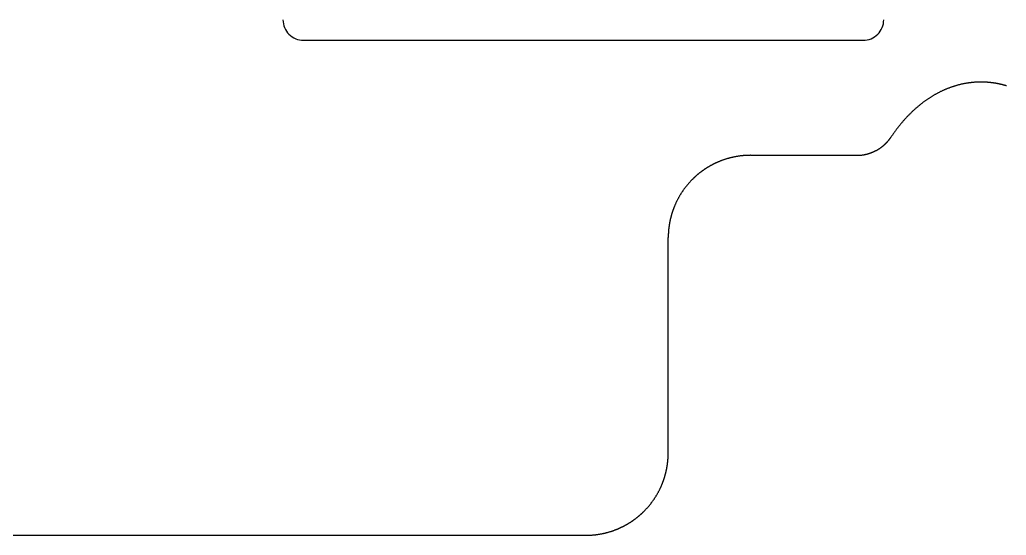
# Model space of a CAD drawing. Header units: millimetres. Extents: x -10 to 277, y -95 to 18.
# Drawn here: x 200.62 to 224.59, y -95.23 to -82.7 of the extents above; entities that cross this region are included whole.
import ezdxf

# ---------------------------------------------------------------- set-up
doc = ezdxf.new("R2010")
doc.units = ezdxf.units.MM
doc.header["$MEASUREMENT"] = 0
doc.layers.add('Edge.Cuts', color=53, linetype='CONTINUOUS')

msp = doc.modelspace()

# ---------------------------------------------------------------- linework, layer by layer
at = {"layer": 'Edge.Cuts', "linetype": 'Continuous'}
for p, q in [((207.5125, -83.2), (221.1125, -83.2)), ((223.121733, -84.389917), (223.109008, -84.3953)), ((223.134468, -84.384617), (223.121733, -84.389917)), ((223.147212, -84.379399), (223.134468, -84.384617)), ((223.159965, -84.374264), (223.147212, -84.379399)), ((223.172726, -84.369211), (223.159965, -84.374264)), ((223.185497, -84.364241), (223.172726, -84.369211)), ((223.198276, -84.359353), (223.185497, -84.364241)), ((223.211064, -84.354548), (223.198276, -84.359353)), ((223.223859, -84.349825), (223.211064, -84.354548)), ((223.236663, -84.345184), (223.223859, -84.349825)), ((223.249474, -84.340625), (223.236663, -84.345184)), ((223.262293, -84.336148), (223.249474, -84.340625)), ((223.27512, -84.331753), (223.262293, -84.336148)), ((223.287954, -84.327441), (223.27512, -84.331753)), ((223.300795, -84.32321), (223.287954, -84.327441)), ((223.313643, -84.319061), (223.300795, -84.32321)), ((223.326498, -84.314993), (223.313643, -84.319061)), ((223.33936, -84.311007), (223.326498, -84.314993)), ((223.352228, -84.307103), (223.33936, -84.311007)), ((223.365102, -84.303281), (223.352228, -84.307103)), ((223.377983, -84.29954), (223.365102, -84.303281)), ((223.39087, -84.29588), (223.377983, -84.29954)), ((223.403763, -84.292302), (223.39087, -84.29588)), ((223.416661, -84.288805), (223.403763, -84.292302)), ((223.429565, -84.285389), (223.416661, -84.288805)), ((223.442475, -84.282055), (223.429565, -84.285389)), ((223.45539, -84.278802), (223.442475, -84.282055)), ((223.46831, -84.275629), (223.45539, -84.278802)), ((223.481236, -84.272538), (223.46831, -84.275629)), ((223.494166, -84.269528), (223.481236, -84.272538)), ((223.507101, -84.266599), (223.494166, -84.269528)), ((223.520041, -84.26375), (223.507101, -84.266599)), ((223.532985, -84.260983), (223.520041, -84.26375)), ((223.545934, -84.258296), (223.532985, -84.260983)), ((223.558887, -84.25569), (223.545934, -84.258296)), ((223.571844, -84.253165), (223.558887, -84.25569)), ((223.584805, -84.25072), (223.571844, -84.253165)), ((223.597771, -84.248356), (223.584805, -84.25072)), ((223.61074, -84.246072), (223.597771, -84.248356)), ((223.623713, -84.243869), (223.61074, -84.246072)), ((223.636689, -84.241746), (223.623713, -84.243869)), ((223.649669, -84.239704), (223.636689, -84.241746)), ((223.662652, -84.237742), (223.649669, -84.239704)), ((223.675639, -84.23586), (223.662652, -84.237742)), ((223.688628, -84.234059), (223.675639, -84.23586)), ((223.701621, -84.232338), (223.688628, -84.234059)), ((223.714617, -84.230698), (223.701621, -84.232338)), ((223.727615, -84.229137), (223.714617, -84.230698)), ((223.740616, -84.227657), (223.727615, -84.229137)), ((223.75362, -84.226257), (223.740616, -84.227657)), ((223.766627, -84.224937), (223.75362, -84.226257)), ((223.779636, -84.223697), (223.766627, -84.224937)), ((223.792647, -84.222537), (223.779636, -84.223697)), ((223.80566, -84.221457), (223.792647, -84.222537)), ((223.818676, -84.220457), (223.80566, -84.221457)), ((223.831694, -84.219538), (223.818676, -84.220457)), ((223.844713, -84.218698), (223.831694, -84.219538)), ((223.857735, -84.217938), (223.844713, -84.218698)), ((223.870758, -84.217259), (223.857735, -84.217938)), ((223.883783, -84.216659), (223.870758, -84.217259)), ((223.89681, -84.216139), (223.883783, -84.216659)), ((223.909838, -84.2157), (223.89681, -84.216139)), ((223.922868, -84.21534), (223.909838, -84.2157)), ((223.935899, -84.21506), (223.922868, -84.21534)), ((223.948932, -84.21486), (223.935899, -84.21506)), ((223.961965, -84.21474), (223.948932, -84.21486)), ((223.975, -84.2147), (223.961965, -84.21474)), ((223.976457, -84.2147), (223.975, -84.2147)), ((223.982977, -84.214715), (223.976457, -84.2147)), ((223.989497, -84.214749), (223.982977, -84.214715)), ((223.996017, -84.214804), (223.989497, -84.214749)), ((224.002535, -84.214878), (223.996017, -84.214804)), ((224.009055, -84.214973), (224.002535, -84.214878)), ((224.015573, -84.215087), (224.009055, -84.214973)), ((224.022092, -84.215222), (224.015573, -84.215087)), ((224.028609, -84.215376), (224.022092, -84.215222)), ((224.035127, -84.215551), (224.028609, -84.215376)), ((224.041644, -84.215746), (224.035127, -84.215551)), ((224.048162, -84.21596), (224.041644, -84.215746)), ((224.054678, -84.216195), (224.048162, -84.21596)), ((224.061195, -84.216449), (224.054678, -84.216195)), ((224.06771, -84.216724), (224.061195, -84.216449)), ((224.074226, -84.217018), (224.06771, -84.216724)), ((224.080741, -84.217333), (224.074226, -84.217018)), ((224.087256, -84.217668), (224.080741, -84.217333)), ((224.09377, -84.218022), (224.087256, -84.217668)), ((224.100284, -84.218397), (224.09377, -84.218022)), ((224.106797, -84.218791), (224.100284, -84.218397)), ((224.11331, -84.219206), (224.106797, -84.218791)), ((224.119822, -84.219641), (224.11331, -84.219206)), ((224.126335, -84.220096), (224.119822, -84.219641)), ((224.132846, -84.22057), (224.126335, -84.220096)), ((224.139358, -84.221065), (224.132846, -84.22057)), ((224.145867, -84.22158), (224.139358, -84.221065)), ((224.152378, -84.222115), (224.145867, -84.22158)), ((224.158887, -84.222669), (224.152378, -84.222115)), ((224.165396, -84.223244), (224.158887, -84.222669)), ((224.171904, -84.223839), (224.165396, -84.223244)), ((224.178412, -84.224454), (224.171904, -84.223839)), ((224.184919, -84.225089), (224.178412, -84.224454)), ((224.191426, -84.225745), (224.184919, -84.225089)), ((224.197931, -84.22642), (224.191426, -84.225745)), ((224.204438, -84.227115), (224.197931, -84.22642)), ((224.210942, -84.22783), (224.204438, -84.227115)), ((224.217446, -84.228565), (224.210942, -84.22783)), ((224.223949, -84.229321), (224.217446, -84.228565)), ((224.230453, -84.230096), (224.223949, -84.229321)), ((224.236954, -84.230892), (224.230453, -84.230096)), ((224.243456, -84.231707), (224.236954, -84.230892)), ((224.249956, -84.232543), (224.243456, -84.231707)), ((224.256457, -84.233399), (224.249956, -84.232543)), ((224.262955, -84.234275), (224.256457, -84.233399)), ((224.269454, -84.235171), (224.262955, -84.234275)), ((224.275951, -84.236086), (224.269454, -84.235171)), ((224.282449, -84.237023), (224.275951, -84.236086)), ((224.288944, -84.237979), (224.282449, -84.237023)), ((224.295441, -84.238955), (224.288944, -84.237979)), ((224.301934, -84.239952), (224.295441, -84.238955)), ((224.308429, -84.240968), (224.301934, -84.239952)), ((224.314921, -84.242005), (224.308429, -84.240968)), ((224.321414, -84.243062), (224.314921, -84.242005)), ((224.327904, -84.244139), (224.321414, -84.243062)), ((224.334395, -84.245236), (224.327904, -84.244139)), ((224.340883, -84.246353), (224.334395, -84.245236)), ((224.347373, -84.247491), (224.340883, -84.246353)), ((224.353859, -84.248648), (224.347373, -84.247491)), ((224.360347, -84.249826), (224.353859, -84.248648)), ((224.366831, -84.251024), (224.360347, -84.249826)), ((224.373317, -84.252242), (224.366831, -84.251024)), ((224.3798, -84.25348), (224.373317, -84.252242)), ((224.386283, -84.254739), (224.3798, -84.25348)), ((224.392764, -84.256018), (224.386283, -84.254739)), ((224.399245, -84.257317), (224.392764, -84.256018)), ((224.405724, -84.258635), (224.399245, -84.257317)), ((224.412203, -84.259975), (224.405724, -84.258635)), ((224.41868, -84.261334), (224.412203, -84.259975)), ((224.425157, -84.262714), (224.41868, -84.261334)), ((224.431631, -84.264114), (224.425157, -84.262714)), ((224.438106, -84.265534), (224.431631, -84.264114)), ((224.444578, -84.266974), (224.438106, -84.265534)), ((224.451051, -84.268435), (224.444578, -84.266974)), ((224.45752, -84.269916), (224.451051, -84.268435)), ((224.463991, -84.271417), (224.45752, -84.269916)), ((224.470458, -84.272939), (224.463991, -84.271417)), ((224.476926, -84.274481), (224.470458, -84.272939)), ((224.48339, -84.276042), (224.476926, -84.274481)), ((224.489856, -84.277625), (224.48339, -84.276042)), ((224.496318, -84.279227), (224.489856, -84.277625)), ((224.502781, -84.28085), (224.496318, -84.279227)), ((224.50924, -84.282493), (224.502781, -84.28085)), ((224.5157, -84.284157), (224.50924, -84.282493)), ((224.522157, -84.285841), (224.5157, -84.284157)), ((224.528615, -84.287545), (224.522157, -84.285841)), ((224.535069, -84.289269), (224.528615, -84.287545)), ((224.541523, -84.291014), (224.535069, -84.289269)), ((224.547975, -84.292779), (224.541523, -84.291014)), ((224.554426, -84.294565), (224.547975, -84.292779)), ((224.560875, -84.296371), (224.554426, -84.294565)), ((224.567324, -84.298197), (224.560875, -84.296371)), ((224.573769, -84.300044), (224.567324, -84.298197)), ((224.580215, -84.301911), (224.573769, -84.300044)), ((224.586657, -84.303798), (224.580215, -84.301911)), ((224.5931, -84.305707), (224.586657, -84.303798)), ((222.683478, -84.627996), (222.671221, -84.636312)), ((222.695754, -84.619764), (222.683478, -84.627996)), ((222.708046, -84.611617), (222.695754, -84.619764)), ((222.720355, -84.603554), (222.708046, -84.611617)), ((222.732681, -84.595576), (222.720355, -84.603554)), ((222.745024, -84.587683), (222.732681, -84.595576)), ((222.757382, -84.579873), (222.745024, -84.587683)), ((222.769757, -84.572149), (222.757382, -84.579873)), ((222.782147, -84.564508), (222.769757, -84.572149)), ((222.794553, -84.556952), (222.782147, -84.564508)), ((222.806973, -84.549481), (222.794553, -84.556952)), ((222.819409, -84.542093), (222.806973, -84.549481)), ((222.831859, -84.53479), (222.819409, -84.542093)), ((222.844324, -84.527571), (222.831859, -84.53479)), ((222.856803, -84.520436), (222.844324, -84.527571)), ((222.869295, -84.513385), (222.856803, -84.520436)), ((222.881802, -84.506417), (222.869295, -84.513385)), ((222.894322, -84.499534), (222.881802, -84.506417)), ((222.906855, -84.492735), (222.894322, -84.499534)), ((222.919401, -84.486019), (222.906855, -84.492735)), ((222.93196, -84.479388), (222.919401, -84.486019)), ((222.944532, -84.472839), (222.93196, -84.479388)), ((222.957116, -84.466375), (222.944532, -84.472839)), ((222.969712, -84.459994), (222.957116, -84.466375)), ((222.98232, -84.453696), (222.969712, -84.459994)), ((222.99494, -84.447482), (222.98232, -84.453696)), ((223.007571, -84.441352), (222.99494, -84.447482)), ((223.020213, -84.435304), (223.007571, -84.441352)), ((223.032867, -84.42934), (223.020213, -84.435304)), ((223.045531, -84.423459), (223.032867, -84.42934)), ((223.058206, -84.417662), (223.045531, -84.423459)), ((223.070891, -84.411947), (223.058206, -84.417662)), ((223.083587, -84.406315), (223.070891, -84.411947)), ((223.096292, -84.400766), (223.083587, -84.406315)), ((223.109008, -84.3953), (223.096292, -84.400766)), ((222.382986, -84.861372), (222.371255, -84.871812)), ((222.394741, -84.851017), (222.382986, -84.861372)), ((222.406521, -84.840747), (222.394741, -84.851017)), ((222.418325, -84.830562), (222.406521, -84.840747)), ((222.430152, -84.820462), (222.418325, -84.830562)), ((222.442003, -84.810448), (222.430152, -84.820462)), ((222.453876, -84.800518), (222.442003, -84.810448)), ((222.465773, -84.790673), (222.453876, -84.800518)), ((222.477692, -84.780913), (222.465773, -84.790673)), ((222.489633, -84.771239), (222.477692, -84.780913)), ((222.501596, -84.761649), (222.489633, -84.771239)), ((222.513581, -84.752144), (222.501596, -84.761649)), ((222.525587, -84.742725), (222.513581, -84.752144)), ((222.537614, -84.73339), (222.525587, -84.742725)), ((222.549662, -84.72414), (222.537614, -84.73339)), ((222.561731, -84.714975), (222.549662, -84.72414)), ((222.573819, -84.705896), (222.561731, -84.714975)), ((222.585928, -84.696901), (222.573819, -84.705896)), ((222.598056, -84.687991), (222.585928, -84.696901)), ((222.610203, -84.679166), (222.598056, -84.687991)), ((222.622369, -84.670425), (222.610203, -84.679166)), ((222.634555, -84.66177), (222.622369, -84.670425)), ((222.646759, -84.653199), (222.634555, -84.66177)), ((222.658981, -84.644713), (222.646759, -84.653199)), ((222.671221, -84.636312), (222.658981, -84.644713)), ((222.142286, -85.098426), (222.131144, -85.110645)), ((222.153459, -85.086292), (222.142286, -85.098426)), ((222.164663, -85.074242), (222.153459, -85.086292)), ((222.175897, -85.062276), (222.164663, -85.074242)), ((222.187162, -85.050395), (222.175897, -85.062276)), ((222.198457, -85.038598), (222.187162, -85.050395)), ((222.209782, -85.026886), (222.198457, -85.038598)), ((222.221135, -85.015258), (222.209782, -85.026886)), ((222.232518, -85.003715), (222.221135, -85.015258)), ((222.243929, -84.992256), (222.232518, -85.003715)), ((222.255369, -84.980883), (222.243929, -84.992256)), ((222.266837, -84.969594), (222.255369, -84.980883)), ((222.278332, -84.95839), (222.266837, -84.969594)), ((222.289855, -84.94727), (222.278332, -84.95839)), ((222.301405, -84.936236), (222.289855, -84.94727)), ((222.312982, -84.925286), (222.301405, -84.936236)), ((222.324585, -84.914421), (222.312982, -84.925286)), ((222.336214, -84.903642), (222.324585, -84.914421)), ((222.347869, -84.892947), (222.336214, -84.903642)), ((222.35955, -84.882337), (222.347869, -84.892947)), ((222.371255, -84.871812), (222.35955, -84.882337)), ((221.936306, -85.344908), (221.92582, -85.358713)), ((221.946829, -85.331185), (221.936306, -85.344908)), ((221.95739, -85.317546), (221.946829, -85.331185)), ((221.967987, -85.303989), (221.95739, -85.317546)), ((221.978621, -85.290515), (221.967987, -85.303989)), ((221.989291, -85.277124), (221.978621, -85.290515)), ((221.999997, -85.263817), (221.989291, -85.277124)), ((222.010738, -85.250592), (221.999997, -85.263817)), ((222.021515, -85.237451), (222.010738, -85.250592)), ((222.032327, -85.224394), (222.021515, -85.237451)), ((222.043173, -85.21142), (222.032327, -85.224394)), ((222.054053, -85.19853), (222.043173, -85.21142)), ((222.064967, -85.185723), (222.054053, -85.19853)), ((222.075914, -85.173), (222.064967, -85.185723)), ((222.086895, -85.160361), (222.075914, -85.173)), ((222.097909, -85.147806), (222.086895, -85.160361)), ((222.108955, -85.135335), (222.097909, -85.147806)), ((222.120034, -85.122948), (222.108955, -85.135335)), ((222.131144, -85.110645), (222.120034, -85.122948)), ((221.760255, -85.592371), (221.762921, -85.588778)), ((221.762921, -85.588778), (221.765573, -85.58517)), ((221.765573, -85.58517), (221.768208, -85.581553)), ((221.768208, -85.581553), (221.770827, -85.577921)), ((221.770827, -85.577921), (221.77343, -85.574279)), ((221.77343, -85.574279), (221.776018, -85.570624)), ((221.776018, -85.570624), (221.778588, -85.566958)), ((221.778588, -85.566958), (221.781144, -85.563278)), ((221.781144, -85.563278), (221.783682, -85.559589)), ((221.783682, -85.559589), (221.786205, -85.555886)), ((221.786205, -85.555886), (221.7909, -85.5489)), ((221.793067, -85.545649), (221.7909, -85.5489)), ((221.803035, -85.53078), (221.793067, -85.545649)), ((221.813045, -85.515992), (221.803035, -85.53078)), ((221.823096, -85.501285), (221.813045, -85.515992)), ((221.833189, -85.48666), (221.823096, -85.501285)), ((221.843322, -85.472116), (221.833189, -85.48666)), ((221.853496, -85.457654), (221.843322, -85.472116)), ((221.86371, -85.443273), (221.853496, -85.457654)), ((221.873964, -85.428974), (221.86371, -85.443273)), ((221.884258, -85.414758), (221.873964, -85.428974)), ((221.89459, -85.400623), (221.884258, -85.414758)), ((221.904962, -85.386571), (221.89459, -85.400623)), ((221.915372, -85.3726), (221.904962, -85.386571)), ((221.92582, -85.358713), (221.915372, -85.3726)), ((221.507662, -85.830365), (221.511395, -85.8279)), ((221.511395, -85.8279), (221.515118, -85.825419)), ((221.515118, -85.825419), (221.51883, -85.822921)), ((221.51883, -85.822921), (221.522531, -85.820407)), ((221.522531, -85.820407), (221.526219, -85.817876)), ((221.526219, -85.817876), (221.529897, -85.815329)), ((221.529897, -85.815329), (221.533563, -85.812766)), ((221.533563, -85.812766), (221.537218, -85.810185)), ((221.537218, -85.810185), (221.540861, -85.807589)), ((221.540861, -85.807589), (221.544492, -85.804977)), ((221.544492, -85.804977), (221.548111, -85.802349)), ((221.548111, -85.802349), (221.551719, -85.799704)), ((221.551719, -85.799704), (221.555315, -85.797043)), ((221.555315, -85.797043), (221.558898, -85.794366)), ((221.558898, -85.794366), (221.56247, -85.791674)), ((221.56247, -85.791674), (221.566029, -85.788965)), ((221.566029, -85.788965), (221.569576, -85.786241)), ((221.569576, -85.786241), (221.573111, -85.7835)), ((221.573111, -85.7835), (221.576634, -85.780745)), ((221.576634, -85.780745), (221.580144, -85.777973)), ((221.580144, -85.777973), (221.583641, -85.775186)), ((221.583641, -85.775186), (221.587127, -85.772383)), ((221.587127, -85.772383), (221.590599, -85.769565)), ((221.590599, -85.769565), (221.594058, -85.766731)), ((221.594058, -85.766731), (221.597505, -85.763882)), ((221.597505, -85.763882), (221.600939, -85.761018)), ((221.600939, -85.761018), (221.60436, -85.758138)), ((221.60436, -85.758138), (221.607768, -85.755243)), ((221.607768, -85.755243), (221.611163, -85.752333)), ((221.611163, -85.752333), (221.614545, -85.749408)), ((221.614545, -85.749408), (221.617914, -85.746468)), ((221.617914, -85.746468), (221.621269, -85.743512)), ((221.621269, -85.743512), (221.624611, -85.740542)), ((221.624611, -85.740542), (221.62794, -85.737557)), ((221.62794, -85.737557), (221.631255, -85.734558)), ((221.631255, -85.734558), (221.634557, -85.731542)), ((221.634557, -85.731542), (221.637845, -85.728514)), ((221.637845, -85.728514), (221.64112, -85.725469)), ((221.64112, -85.725469), (221.64438, -85.722411)), ((221.64438, -85.722411), (221.647628, -85.719338)), ((221.647628, -85.719338), (221.650861, -85.71625)), ((221.650861, -85.71625), (221.654081, -85.713148)), ((221.654081, -85.713148), (221.657286, -85.710032)), ((221.657286, -85.710032), (221.660478, -85.706901)), ((221.660478, -85.706901), (221.663654, -85.703757)), ((221.663654, -85.703757), (221.666818, -85.700597)), ((221.666818, -85.700597), (221.669967, -85.697424)), ((221.669967, -85.697424), (221.673102, -85.694237)), ((221.673102, -85.694237), (221.676222, -85.691036)), ((221.676222, -85.691036), (221.679329, -85.68782)), ((221.679329, -85.68782), (221.68242, -85.684592)), ((221.68242, -85.684592), (221.685498, -85.681348)), ((221.685498, -85.681348), (221.68856, -85.678092)), ((221.68856, -85.678092), (221.691609, -85.674821)), ((221.691609, -85.674821), (221.694642, -85.671538)), ((221.694642, -85.671538), (221.697661, -85.66824)), ((221.697661, -85.66824), (221.700665, -85.664929)), ((221.700665, -85.664929), (221.703655, -85.661604)), ((221.703655, -85.661604), (221.706629, -85.658267)), ((221.706629, -85.658267), (221.709589, -85.654915)), ((221.709589, -85.654915), (221.712533, -85.65155)), ((221.712533, -85.65155), (221.715463, -85.648172)), ((221.715463, -85.648172), (221.718377, -85.644781)), ((221.718377, -85.644781), (221.721277, -85.641377)), ((221.721277, -85.641377), (221.724161, -85.63796)), ((221.724161, -85.63796), (221.72703, -85.634529)), ((221.72703, -85.634529), (221.729884, -85.631086)), ((221.729884, -85.631086), (221.732723, -85.627629)), ((221.732723, -85.627629), (221.735545, -85.624161)), ((221.735545, -85.624161), (221.738353, -85.620679)), ((221.738353, -85.620679), (221.741145, -85.617185)), ((221.741145, -85.617185), (221.743922, -85.613677)), ((221.743922, -85.613677), (221.746683, -85.610158)), ((221.746683, -85.610158), (221.749429, -85.606625)), ((221.749429, -85.606625), (221.752159, -85.603081)), ((221.752159, -85.603081), (221.754874, -85.599523)), ((221.754874, -85.599523), (221.757572, -85.595954)), ((221.757572, -85.595954), (221.760255, -85.592371)), ((217.837913, -86.068065), (217.825741, -86.0715)), ((217.850106, -86.064706), (217.837913, -86.068065)), ((217.86232, -86.061425), (217.850106, -86.064706)), ((217.874554, -86.058221), (217.86232, -86.061425)), ((217.886809, -86.055095), (217.874554, -86.058221)), ((217.899082, -86.052047), (217.886809, -86.055095)), ((217.911374, -86.049076), (217.899082, -86.052047)), ((217.923684, -86.046183), (217.911374, -86.049076)), ((217.936012, -86.043368), (217.923684, -86.046183)), ((217.948358, -86.040631), (217.936012, -86.043368)), ((217.96072, -86.037972), (217.948358, -86.040631)), ((217.973098, -86.035392), (217.96072, -86.037972)), ((217.985493, -86.03289), (217.973098, -86.035392)), ((217.997902, -86.030466), (217.985493, -86.03289)), ((218.010327, -86.028121), (217.997902, -86.030466)), ((218.022766, -86.025855), (218.010327, -86.028121)), ((218.035219, -86.023667), (218.022766, -86.025855)), ((218.047685, -86.021559), (218.035219, -86.023667)), ((218.060164, -86.019529), (218.047685, -86.021559)), ((218.072656, -86.017578), (218.060164, -86.019529)), ((218.08516, -86.015706), (218.072656, -86.017578)), ((218.097675, -86.013914), (218.08516, -86.015706)), ((218.110202, -86.0122), (218.097675, -86.013914)), ((218.122739, -86.010566), (218.110202, -86.0122)), ((218.135286, -86.009011), (218.122739, -86.010566)), ((218.147843, -86.007536), (218.135286, -86.009011)), ((218.160408, -86.00614), (218.147843, -86.007536)), ((218.172983, -86.004823), (218.160408, -86.00614)), ((218.185566, -86.003586), (218.172983, -86.004823)), ((218.198157, -86.002429), (218.185566, -86.003586)), ((218.210755, -86.001351), (218.198157, -86.002429)), ((218.22336, -86.000353), (218.210755, -86.001351)), ((218.235972, -85.999434), (218.22336, -86.000353)), ((218.24859, -85.998596), (218.235972, -85.999434)), ((218.261213, -85.997837), (218.24859, -85.998596)), ((218.273841, -85.997158), (218.261213, -85.997837)), ((218.286474, -85.996558), (218.273841, -85.997158)), ((218.299111, -85.996039), (218.286474, -85.996558)), ((218.311752, -85.995599), (218.299111, -85.996039)), ((218.324397, -85.99524), (218.311752, -85.995599)), ((218.337044, -85.99496), (218.324397, -85.99524)), ((218.349694, -85.99476), (218.337044, -85.99496)), ((218.362346, -85.99464), (218.349694, -85.99476)), ((218.375, -85.9946), (218.362346, -85.99464)), ((218.375, -85.9946), (220.9585, -85.9946)), ((220.9585, -85.9946), (220.967456, -85.99456)), ((220.967456, -85.99456), (220.976409, -85.99444)), ((220.976409, -85.99444), (220.985358, -85.99424)), ((220.985358, -85.99424), (220.994303, -85.993961)), ((220.994303, -85.993961), (221.003244, -85.993601)), ((221.003244, -85.993601), (221.01218, -85.993162)), ((221.01218, -85.993162), (221.021109, -85.992643)), ((221.021109, -85.992643), (221.030033, -85.992045)), ((221.030033, -85.992045), (221.038949, -85.991366)), ((221.038949, -85.991366), (221.047858, -85.990609)), ((221.047858, -85.990609), (221.056759, -85.989771)), ((221.056759, -85.989771), (221.065652, -85.988854)), ((221.065652, -85.988854), (221.074535, -85.987858)), ((221.074535, -85.987858), (221.083408, -85.986783)), ((221.083408, -85.986783), (221.092271, -85.985628)), ((221.092271, -85.985628), (221.101122, -85.984394)), ((221.101122, -85.984394), (221.109962, -85.983081)), ((221.109962, -85.983081), (221.11879, -85.981689)), ((221.11879, -85.981689), (221.127605, -85.980218)), ((221.127605, -85.980218), (221.136406, -85.978668)), ((221.136406, -85.978668), (221.145193, -85.977039)), ((221.145193, -85.977039), (221.153965, -85.975332)), ((221.153965, -85.975332), (221.162722, -85.973547)), ((221.162722, -85.973547), (221.171463, -85.971683)), ((221.171463, -85.971683), (221.180187, -85.969741)), ((221.180187, -85.969741), (221.188893, -85.967721)), ((221.188893, -85.967721), (221.197581, -85.965624)), ((221.197581, -85.965624), (221.206251, -85.963448)), ((221.206251, -85.963448), (221.214901, -85.961195)), ((221.214901, -85.961195), (221.223531, -85.958865)), ((221.223531, -85.958865), (221.23214, -85.956457)), ((221.23214, -85.956457), (221.240728, -85.953972)), ((221.240728, -85.953972), (221.249294, -85.95141)), ((221.249294, -85.95141), (221.257837, -85.948772)), ((221.257837, -85.948772), (221.266356, -85.946058)), ((221.266356, -85.946058), (221.274852, -85.943267)), ((221.274852, -85.943267), (221.283322, -85.9404)), ((221.283322, -85.9404), (221.291767, -85.937457)), ((221.291767, -85.937457), (221.300186, -85.934439)), ((221.300186, -85.934439), (221.308578, -85.931345)), ((221.308578, -85.931345), (221.316943, -85.928176)), ((221.316943, -85.928176), (221.325279, -85.924933)), ((221.325279, -85.924933), (221.333586, -85.921615)), ((221.333586, -85.921615), (221.341864, -85.918222)), ((221.341864, -85.918222), (221.350111, -85.914756)), ((221.350111, -85.914756), (221.358328, -85.911216)), ((221.358328, -85.911216), (221.366513, -85.907602)), ((221.366513, -85.907602), (221.374665, -85.903915)), ((221.374665, -85.903915), (221.382785, -85.900156)), ((221.382785, -85.900156), (221.390871, -85.896323)), ((221.390871, -85.896323), (221.398922, -85.892419)), ((221.398922, -85.892419), (221.406938, -85.888443)), ((221.406938, -85.888443), (221.414919, -85.884395)), ((221.414919, -85.884395), (221.422863, -85.880275)), ((221.422863, -85.880275), (221.430771, -85.876085)), ((221.430771, -85.876085), (221.43471, -85.873964)), ((221.43471, -85.873964), (221.43864, -85.871825)), ((221.43864, -85.871825), (221.442561, -85.869668)), ((221.442561, -85.869668), (221.446471, -85.867494)), ((221.446471, -85.867494), (221.450372, -85.865302)), ((221.450372, -85.865302), (221.454264, -85.863093)), ((221.454264, -85.863093), (221.458145, -85.860867)), ((221.458145, -85.860867), (221.462016, -85.858623)), ((221.462016, -85.858623), (221.465877, -85.856362)), ((221.465877, -85.856362), (221.469728, -85.854084)), ((221.469728, -85.854084), (221.473569, -85.851789)), ((221.473569, -85.851789), (221.477399, -85.849476)), ((221.477399, -85.849476), (221.481219, -85.847146)), ((221.481219, -85.847146), (221.485029, -85.8448)), ((221.485029, -85.8448), (221.488828, -85.842436)), ((221.488828, -85.842436), (221.492616, -85.840055)), ((221.492616, -85.840055), (221.496394, -85.837658)), ((221.496394, -85.837658), (221.500161, -85.835244)), ((221.500161, -85.835244), (221.503917, -85.832813)), ((221.503917, -85.832813), (221.507662, -85.830365)), ((217.302479, -86.306503), (217.297146, -86.309904)), ((217.307822, -86.30312), (217.302479, -86.306503)), ((217.313177, -86.299754), (217.307822, -86.30312)), ((217.318542, -86.296405), (217.313177, -86.299754)), ((217.323918, -86.293072), (217.318542, -86.296405)), ((217.329304, -86.289757), (217.323918, -86.293072)), ((217.334701, -86.286458), (217.329304, -86.289757)), ((217.340107, -86.283177), (217.334701, -86.286458)), ((217.345525, -86.279913), (217.340107, -86.283177)), ((217.350953, -86.276666), (217.345525, -86.279913)), ((217.356391, -86.273436), (217.350953, -86.276666)), ((217.361839, -86.270224), (217.356391, -86.273436)), ((217.367298, -86.267028), (217.361839, -86.270224)), ((217.372766, -86.26385), (217.367298, -86.267028)), ((217.378245, -86.260689), (217.372766, -86.26385)), ((217.383733, -86.257545), (217.378245, -86.260689)), ((217.389232, -86.254419), (217.383733, -86.257545)), ((217.39474, -86.25131), (217.389232, -86.254419)), ((217.400259, -86.248219), (217.39474, -86.25131)), ((217.405787, -86.245145), (217.400259, -86.248219)), ((217.411325, -86.242088), (217.405787, -86.245145)), ((217.416872, -86.23905), (217.411325, -86.242088)), ((217.422429, -86.236028), (217.416872, -86.23905)), ((217.427996, -86.233024), (217.422429, -86.236028)), ((217.433572, -86.230038), (217.427996, -86.233024)), ((217.439157, -86.22707), (217.433572, -86.230038)), ((217.444753, -86.224118), (217.439157, -86.22707)), ((217.450357, -86.221185), (217.444753, -86.224118)), ((217.45597, -86.21827), (217.450357, -86.221185)), ((217.461593, -86.215372), (217.45597, -86.21827)), ((217.467225, -86.212492), (217.461593, -86.215372)), ((217.472866, -86.20963), (217.467225, -86.212492)), ((217.478516, -86.206785), (217.472866, -86.20963)), ((217.484175, -86.203959), (217.478516, -86.206785)), ((217.489843, -86.20115), (217.484175, -86.203959)), ((217.49552, -86.19836), (217.489843, -86.20115)), ((217.501206, -86.195587), (217.49552, -86.19836)), ((217.5069, -86.192833), (217.501206, -86.195587)), ((217.512603, -86.190096), (217.5069, -86.192833)), ((217.518315, -86.187377), (217.512603, -86.190096)), ((217.524035, -86.184677), (217.518315, -86.187377)), ((217.529764, -86.181994), (217.524035, -86.184677)), ((217.535501, -86.17933), (217.529764, -86.181994)), ((217.541247, -86.176684), (217.535501, -86.17933)), ((217.547001, -86.174056), (217.541247, -86.176684)), ((217.552763, -86.171446), (217.547001, -86.174056)), ((217.558534, -86.168854), (217.552763, -86.171446)), ((217.564312, -86.166281), (217.558534, -86.168854)), ((217.570099, -86.163726), (217.564312, -86.166281)), ((217.575894, -86.161189), (217.570099, -86.163726)), ((217.581697, -86.158671), (217.575894, -86.161189)), ((217.587508, -86.156171), (217.581697, -86.158671)), ((217.593326, -86.153689), (217.587508, -86.156171)), ((217.599153, -86.151226), (217.593326, -86.153689)), ((217.604987, -86.148781), (217.599153, -86.151226)), ((217.610829, -86.146355), (217.604987, -86.148781)), ((217.622535, -86.141558), (217.610829, -86.146355)), ((217.634272, -86.136835), (217.622535, -86.141558)), ((217.646038, -86.132186), (217.634272, -86.136835)), ((217.657833, -86.127612), (217.646038, -86.132186)), ((217.669656, -86.123113), (217.657833, -86.127612)), ((217.681508, -86.118688), (217.669656, -86.123113)), ((217.693387, -86.114339), (217.681508, -86.118688)), ((217.705294, -86.110065), (217.693387, -86.114339)), ((217.717227, -86.105866), (217.705294, -86.110065)), ((217.729186, -86.101743), (217.717227, -86.105866)), ((217.741171, -86.097696), (217.729186, -86.101743)), ((217.753181, -86.093725), (217.741171, -86.097696)), ((217.765215, -86.089829), (217.753181, -86.093725)), ((217.777274, -86.08601), (217.765215, -86.089829)), ((217.789356, -86.082268), (217.777274, -86.08601)), ((217.801462, -86.078602), (217.789356, -86.082268)), ((217.81359, -86.075013), (217.801462, -86.078602)), ((217.825741, -86.0715), (217.81359, -86.075013)), ((216.994146, -86.547822), (216.989574, -86.5522)), ((216.99873, -86.54346), (216.994146, -86.547822)), ((217.003329, -86.539111), (216.99873, -86.54346)), ((217.007941, -86.534779), (217.003329, -86.539111)), ((217.012567, -86.53046), (217.007941, -86.534779)), ((217.017206, -86.526157), (217.012567, -86.53046)), ((217.021859, -86.521867), (217.017206, -86.526157)), ((217.026525, -86.517594), (217.021859, -86.521867)), ((217.031204, -86.513335), (217.026525, -86.517594)), ((217.035896, -86.509091), (217.031204, -86.513335)), ((217.040603, -86.504862), (217.035896, -86.509091)), ((217.045322, -86.500648), (217.040603, -86.504862)), ((217.050054, -86.496449), (217.045322, -86.500648)), ((217.054799, -86.492265), (217.050054, -86.496449)), ((217.059558, -86.488096), (217.054799, -86.492265)), ((217.064329, -86.483943), (217.059558, -86.488096)), ((217.069114, -86.479804), (217.064329, -86.483943)), ((217.073911, -86.475682), (217.069114, -86.479804)), ((217.078722, -86.471573), (217.073911, -86.475682)), ((217.083545, -86.467481), (217.078722, -86.471573)), ((217.088382, -86.463404), (217.083545, -86.467481)), ((217.09323, -86.459342), (217.088382, -86.463404)), ((217.098093, -86.455296), (217.09323, -86.459342)), ((217.102966, -86.451265), (217.098093, -86.455296)), ((217.107854, -86.447249), (217.102966, -86.451265)), ((217.112753, -86.44325), (217.107854, -86.447249)), ((217.117666, -86.439265), (217.112753, -86.44325)), ((217.12259, -86.435297), (217.117666, -86.439265)), ((217.127528, -86.431344), (217.12259, -86.435297)), ((217.132477, -86.427407), (217.127528, -86.431344)), ((217.13744, -86.423485), (217.132477, -86.427407)), ((217.142414, -86.419579), (217.13744, -86.423485)), ((217.147401, -86.415689), (217.142414, -86.419579)), ((217.152399, -86.411815), (217.147401, -86.415689)), ((217.157411, -86.407956), (217.152399, -86.411815)), ((217.162434, -86.404114), (217.157411, -86.407956)), ((217.167469, -86.400287), (217.162434, -86.404114)), ((217.172516, -86.396477), (217.167469, -86.400287)), ((217.177576, -86.392682), (217.172516, -86.396477)), ((217.182647, -86.388904), (217.177576, -86.392682)), ((217.187731, -86.385141), (217.182647, -86.388904)), ((217.192826, -86.381395), (217.187731, -86.385141)), ((217.197933, -86.377664), (217.192826, -86.381395)), ((217.203052, -86.37395), (217.197933, -86.377664)), ((217.208183, -86.370252), (217.203052, -86.37395)), ((217.213324, -86.366571), (217.208183, -86.370252)), ((217.218479, -86.362905), (217.213324, -86.366571)), ((217.223644, -86.359257), (217.218479, -86.362905)), ((217.228821, -86.355624), (217.223644, -86.359257)), ((217.234009, -86.352008), (217.228821, -86.355624)), ((217.239209, -86.348408), (217.234009, -86.352008)), ((217.24442, -86.344825), (217.239209, -86.348408)), ((217.249643, -86.341257), (217.24442, -86.344825)), ((217.254876, -86.337707), (217.249643, -86.341257)), ((217.260121, -86.334173), (217.254876, -86.337707)), ((217.265377, -86.330656), (217.260121, -86.334173)), ((217.270645, -86.327156), (217.265377, -86.330656)), ((217.275923, -86.323672), (217.270645, -86.327156)), ((217.281213, -86.320204), (217.275923, -86.323672)), ((217.286513, -86.316754), (217.281213, -86.320204)), ((217.291824, -86.31332), (217.286513, -86.316754)), ((217.297146, -86.309904), (217.291824, -86.31332)), ((216.78599, -86.7801), (216.778344, -86.790169)), ((216.7937, -86.770079), (216.78599, -86.7801)), ((216.801474, -86.760107), (216.7937, -86.770079)), ((216.80931, -86.750184), (216.801474, -86.760107)), ((216.817209, -86.740311), (216.80931, -86.750184)), ((216.82517, -86.730487), (216.817209, -86.740311)), ((216.833194, -86.720715), (216.82517, -86.730487)), ((216.841279, -86.710993), (216.833194, -86.720715)), ((216.849426, -86.701322), (216.841279, -86.710993)), ((216.857634, -86.691702), (216.849426, -86.701322)), ((216.865903, -86.682134), (216.857634, -86.691702)), ((216.874232, -86.672618), (216.865903, -86.682134)), ((216.882622, -86.663155), (216.874232, -86.672618)), ((216.891072, -86.653745), (216.882622, -86.663155)), ((216.899582, -86.644387), (216.891072, -86.653745)), ((216.908151, -86.635083), (216.899582, -86.644387)), ((216.91678, -86.625833), (216.908151, -86.635083)), ((216.925467, -86.616637), (216.91678, -86.625833)), ((216.934213, -86.607496), (216.925467, -86.616637)), ((216.943018, -86.598409), (216.934213, -86.607496)), ((216.95188, -86.589377), (216.943018, -86.598409)), ((216.9608, -86.5804), (216.95188, -86.589377)), ((216.962433, -86.578769), (216.9608, -86.5804)), ((216.966923, -86.574304), (216.962433, -86.578769)), ((216.971425, -86.569854), (216.966923, -86.574304)), ((216.975942, -86.565418), (216.971425, -86.569854)), ((216.980472, -86.560998), (216.975942, -86.565418)), ((216.985016, -86.556591), (216.980472, -86.560998)), ((216.989574, -86.5522), (216.985016, -86.556591)), ((216.626768, -87.023183), (216.62066, -87.034258)), ((216.632946, -87.012146), (216.626768, -87.023183)), ((216.639194, -87.001149), (216.632946, -87.012146)), ((216.64551, -86.990192), (216.639194, -87.001149)), ((216.651896, -86.979276), (216.64551, -86.990192)), ((216.658351, -86.9684), (216.651896, -86.979276)), ((216.664874, -86.957566), (216.658351, -86.9684)), ((216.671466, -86.946773), (216.664874, -86.957566)), ((216.678125, -86.936022), (216.671466, -86.946773)), ((216.684852, -86.925314), (216.678125, -86.936022)), ((216.691647, -86.914649), (216.684852, -86.925314)), ((216.698509, -86.904028), (216.691647, -86.914649)), ((216.705437, -86.89345), (216.698509, -86.904028)), ((216.712433, -86.882916), (216.705437, -86.89345)), ((216.719494, -86.872427), (216.712433, -86.882916)), ((216.726622, -86.861983), (216.719494, -86.872427)), ((216.733816, -86.851584), (216.726622, -86.861983)), ((216.741075, -86.841232), (216.733816, -86.851584)), ((216.748399, -86.830925), (216.741075, -86.841232)), ((216.755789, -86.820665), (216.748399, -86.830925)), ((216.763243, -86.810452), (216.755789, -86.820665)), ((216.770761, -86.800287), (216.763243, -86.810452)), ((216.778344, -86.790169), (216.770761, -86.800287)), ((216.513514, -87.263271), (216.51121, -87.269162)), ((216.515837, -87.257387), (216.513514, -87.263271)), ((216.518178, -87.251511), (216.515837, -87.257387)), ((216.520538, -87.245642), (216.518178, -87.251511)), ((216.522916, -87.23978), (216.520538, -87.245642)), ((216.525313, -87.233926), (216.522916, -87.23978)), ((216.527728, -87.22808), (216.525313, -87.233926)), ((216.532614, -87.21641), (216.527728, -87.22808)), ((216.537573, -87.204771), (216.532614, -87.21641)), ((216.542606, -87.193164), (216.537573, -87.204771)), ((216.547713, -87.18159), (216.542606, -87.193164)), ((216.552892, -87.170048), (216.547713, -87.18159)), ((216.558144, -87.158539), (216.552892, -87.170048)), ((216.563469, -87.147063), (216.558144, -87.158539)), ((216.568866, -87.135622), (216.563469, -87.147063)), ((216.574335, -87.124215), (216.568866, -87.135622)), ((216.579876, -87.112843), (216.574335, -87.124215)), ((216.585489, -87.101507), (216.579876, -87.112843)), ((216.591174, -87.090206), (216.585489, -87.101507)), ((216.596929, -87.078942), (216.591174, -87.090206)), ((216.602756, -87.067715), (216.596929, -87.078942)), ((216.608653, -87.056525), (216.602756, -87.067715)), ((216.614621, -87.045372), (216.608653, -87.056525)), ((216.62066, -87.034258), (216.614621, -87.045372)), ((216.436109, -87.503978), (216.434567, -87.510111)), ((216.43767, -87.497849), (216.436109, -87.503978)), ((216.439251, -87.491725), (216.43767, -87.497849)), ((216.440851, -87.485605), (216.439251, -87.491725)), ((216.442471, -87.479492), (216.440851, -87.485605)), ((216.44411, -87.473383), (216.442471, -87.479492)), ((216.445768, -87.467279), (216.44411, -87.473383)), ((216.447446, -87.46118), (216.445768, -87.467279)), ((216.449142, -87.455088), (216.447446, -87.46118)), ((216.450859, -87.449), (216.449142, -87.455088)), ((216.452594, -87.442917), (216.450859, -87.449)), ((216.454349, -87.43684), (216.452594, -87.442917)), ((216.456122, -87.430769), (216.454349, -87.43684)), ((216.457915, -87.424703), (216.456122, -87.430769)), ((216.459728, -87.418643), (216.457915, -87.424703)), ((216.461559, -87.412589), (216.459728, -87.418643)), ((216.46341, -87.40654), (216.461559, -87.412589)), ((216.465279, -87.400497), (216.46341, -87.40654)), ((216.467168, -87.394461), (216.465279, -87.400497)), ((216.469076, -87.38843), (216.467168, -87.394461)), ((216.471003, -87.382405), (216.469076, -87.38843)), ((216.472949, -87.376386), (216.471003, -87.382405)), ((216.474914, -87.370374), (216.472949, -87.376386)), ((216.476898, -87.364368), (216.474914, -87.370374)), ((216.478901, -87.358368), (216.476898, -87.364368)), ((216.480923, -87.352374), (216.478901, -87.358368)), ((216.482964, -87.346387), (216.480923, -87.352374)), ((216.485024, -87.340406), (216.482964, -87.346387)), ((216.487102, -87.334432), (216.485024, -87.340406)), ((216.4892, -87.328464), (216.487102, -87.334432)), ((216.491316, -87.322503), (216.4892, -87.328464)), ((216.493452, -87.316548), (216.491316, -87.322503)), ((216.495606, -87.310601), (216.493452, -87.316548)), ((216.497779, -87.30466), (216.495606, -87.310601)), ((216.499971, -87.298726), (216.497779, -87.30466)), ((216.502181, -87.292799), (216.499971, -87.298726)), ((216.50441, -87.286879), (216.502181, -87.292799)), ((216.506658, -87.280967), (216.50441, -87.286879)), ((216.508925, -87.275061), (216.506658, -87.280967)), ((216.51121, -87.269162), (216.508925, -87.275061)), ((216.390478, -87.746203), (216.389703, -87.75248)), ((216.391274, -87.73993), (216.390478, -87.746203)), ((216.392089, -87.733658), (216.391274, -87.73993)), ((216.392924, -87.72739), (216.392089, -87.733658)), ((216.393779, -87.721123), (216.392924, -87.72739)), ((216.394653, -87.714861), (216.393779, -87.721123)), ((216.395548, -87.7086), (216.394653, -87.714861)), ((216.396462, -87.702343), (216.395548, -87.7086)), ((216.397396, -87.696088), (216.396462, -87.702343)), ((216.398349, -87.689836), (216.397396, -87.696088)), ((216.399323, -87.683587), (216.398349, -87.689836)), ((216.400316, -87.677342), (216.399323, -87.683587)), ((216.401329, -87.6711), (216.400316, -87.677342)), ((216.402362, -87.664861), (216.401329, -87.6711)), ((216.403415, -87.658625), (216.402362, -87.664861)), ((216.404487, -87.652393), (216.403415, -87.658625)), ((216.405579, -87.646164), (216.404487, -87.652393)), ((216.406691, -87.639939), (216.405579, -87.646164)), ((216.407822, -87.633716), (216.406691, -87.639939)), ((216.408973, -87.627498), (216.407822, -87.633716)), ((216.410144, -87.621283), (216.408973, -87.627498)), ((216.411334, -87.615072), (216.410144, -87.621283)), ((216.412544, -87.608865), (216.411334, -87.615072)), ((216.413774, -87.602662), (216.412544, -87.608865)), ((216.415023, -87.596462), (216.413774, -87.602662)), ((216.416292, -87.590267), (216.415023, -87.596462)), ((216.417581, -87.584075), (216.416292, -87.590267)), ((216.418889, -87.577888), (216.417581, -87.584075)), ((216.420216, -87.571704), (216.418889, -87.577888)), ((216.421564, -87.565525), (216.420216, -87.571704)), ((216.42293, -87.55935), (216.421564, -87.565525)), ((216.424317, -87.55318), (216.42293, -87.55935)), ((216.425723, -87.547013), (216.424317, -87.55318)), ((216.427148, -87.540852), (216.425723, -87.547013)), ((216.428593, -87.534694), (216.427148, -87.540852)), ((216.430057, -87.528542), (216.428593, -87.534694)), ((216.431541, -87.522393), (216.430057, -87.528542)), ((216.433044, -87.51625), (216.431541, -87.522393)), ((216.434567, -87.510111), (216.433044, -87.51625)), ((216.375019, -87.98596), (216.375001, -87.992292)), ((216.375056, -87.979631), (216.375019, -87.98596)), ((216.375113, -87.973301), (216.375056, -87.979631)), ((216.375191, -87.966973), (216.375113, -87.973301)), ((216.375288, -87.960643), (216.375191, -87.966973)), ((216.375405, -87.954316), (216.375288, -87.960643)), ((216.375543, -87.947988), (216.375405, -87.954316)), ((216.3757, -87.941663), (216.375543, -87.947988)), ((216.375877, -87.935336), (216.3757, -87.941663)), ((216.376075, -87.929012), (216.375877, -87.935336)), ((216.376292, -87.922688), (216.376075, -87.929012)), ((216.376529, -87.916365), (216.376292, -87.922688)), ((216.376787, -87.910043), (216.376529, -87.916365)), ((216.377064, -87.903723), (216.376787, -87.910043)), ((216.377361, -87.897402), (216.377064, -87.903723)), ((216.377678, -87.891084), (216.377361, -87.897402)), ((216.378016, -87.884766), (216.377678, -87.891084)), ((216.378373, -87.87845), (216.378016, -87.884766)), ((216.37875, -87.872135), (216.378373, -87.87845)), ((216.379147, -87.865822), (216.37875, -87.872135)), ((216.379564, -87.859509), (216.379147, -87.865822)), ((216.380001, -87.8532), (216.379564, -87.859509)), ((216.380458, -87.84689), (216.380001, -87.8532)), ((216.380935, -87.840583), (216.380458, -87.84689)), ((216.381432, -87.834277), (216.380935, -87.840583)), ((216.381949, -87.827973), (216.381432, -87.834277)), ((216.382485, -87.82167), (216.381949, -87.827973)), ((216.383042, -87.815371), (216.382485, -87.82167)), ((216.383619, -87.809072), (216.383042, -87.815371)), ((216.384215, -87.802776), (216.383619, -87.809072)), ((216.384831, -87.796481), (216.384215, -87.802776)), ((216.385468, -87.790189), (216.384831, -87.796481)), ((216.386124, -87.783898), (216.385468, -87.790189)), ((216.3868, -87.77761), (216.386124, -87.783898)), ((216.387496, -87.771324), (216.3868, -87.77761)), ((216.388212, -87.765041), (216.387496, -87.771324)), ((216.388947, -87.758759), (216.388212, -87.765041)), ((216.389703, -87.75248), (216.388947, -87.758759)), ((216.375001, -87.992292), (216.375, -87.9946)), ((216.375, -93.226), (216.375, -87.9946)), ((216.374595, -93.266284), (216.374712, -93.259957)), ((216.374712, -93.259957), (216.374809, -93.253627)), ((216.374809, -93.253627), (216.374887, -93.247299)), ((216.374887, -93.247299), (216.374944, -93.240969)), ((216.374944, -93.240969), (216.374981, -93.23464)), ((216.374981, -93.23464), (216.374999, -93.228309)), ((216.374999, -93.228309), (216.375, -93.226)), ((216.355347, -93.505739), (216.356221, -93.499477)), ((216.356221, -93.499477), (216.357076, -93.49321)), ((216.357076, -93.49321), (216.357911, -93.486942)), ((216.357911, -93.486942), (216.358726, -93.48067)), ((216.358726, -93.48067), (216.359522, -93.474397)), ((216.359522, -93.474397), (216.360297, -93.46812)), ((216.360297, -93.46812), (216.361053, -93.461841)), ((216.361053, -93.461841), (216.361788, -93.455559)), ((216.361788, -93.455559), (216.362504, -93.449276)), ((216.362504, -93.449276), (216.3632, -93.44299)), ((216.3632, -93.44299), (216.363876, -93.436702)), ((216.363876, -93.436702), (216.364532, -93.430411)), ((216.364532, -93.430411), (216.365169, -93.424119)), ((216.365169, -93.424119), (216.365785, -93.417824)), ((216.365785, -93.417824), (216.366381, -93.411528)), ((216.366381, -93.411528), (216.366958, -93.405229)), ((216.366958, -93.405229), (216.367515, -93.39893)), ((216.367515, -93.39893), (216.368051, -93.392627)), ((216.368051, -93.392627), (216.368568, -93.386323)), ((216.368568, -93.386323), (216.369065, -93.380017)), ((216.369065, -93.380017), (216.369542, -93.37371)), ((216.369542, -93.37371), (216.369999, -93.3674)), ((216.369999, -93.3674), (216.370436, -93.361091)), ((216.370436, -93.361091), (216.370853, -93.354778)), ((216.370853, -93.354778), (216.37125, -93.348465)), ((216.37125, -93.348465), (216.371627, -93.34215)), ((216.371627, -93.34215), (216.371984, -93.335834)), ((216.371984, -93.335834), (216.372322, -93.329516)), ((216.372322, -93.329516), (216.372639, -93.323198)), ((216.372639, -93.323198), (216.372936, -93.316877)), ((216.372936, -93.316877), (216.373213, -93.310557)), ((216.373213, -93.310557), (216.373471, -93.304235)), ((216.373471, -93.304235), (216.373708, -93.297912)), ((216.373708, -93.297912), (216.373925, -93.291588)), ((216.373925, -93.291588), (216.374123, -93.285264)), ((216.374123, -93.285264), (216.3743, -93.278937)), ((216.3743, -93.278937), (216.374457, -93.272612)), ((216.374457, -93.272612), (216.374595, -93.266284)), ((216.307529, -93.741108), (216.309149, -93.734995)), ((216.309149, -93.734995), (216.310749, -93.728875)), ((216.310749, -93.728875), (216.31233, -93.722751)), ((216.31233, -93.722751), (216.313891, -93.716622)), ((216.313891, -93.716622), (216.315433, -93.710489)), ((216.315433, -93.710489), (216.316956, -93.70435)), ((216.316956, -93.70435), (216.318459, -93.698207)), ((216.318459, -93.698207), (216.319943, -93.692058)), ((216.319943, -93.692058), (216.321407, -93.685906)), ((216.321407, -93.685906), (216.322852, -93.679748)), ((216.322852, -93.679748), (216.324277, -93.673587)), ((216.324277, -93.673587), (216.325683, -93.66742)), ((216.325683, -93.66742), (216.32707, -93.66125)), ((216.32707, -93.66125), (216.328436, -93.655075)), ((216.328436, -93.655075), (216.329784, -93.648896)), ((216.329784, -93.648896), (216.331111, -93.642712)), ((216.331111, -93.642712), (216.332419, -93.636525)), ((216.332419, -93.636525), (216.333708, -93.630333)), ((216.333708, -93.630333), (216.334977, -93.624138)), ((216.334977, -93.624138), (216.336226, -93.617938)), ((216.336226, -93.617938), (216.337456, -93.611735)), ((216.337456, -93.611735), (216.338666, -93.605528)), ((216.338666, -93.605528), (216.339856, -93.599317)), ((216.339856, -93.599317), (216.341027, -93.593102)), ((216.341027, -93.593102), (216.342178, -93.586884)), ((216.342178, -93.586884), (216.343309, -93.580661)), ((216.343309, -93.580661), (216.344421, -93.574436)), ((216.344421, -93.574436), (216.345513, -93.568207)), ((216.345513, -93.568207), (216.346585, -93.561975)), ((216.346585, -93.561975), (216.347638, -93.555739)), ((216.347638, -93.555739), (216.348671, -93.5495)), ((216.348671, -93.5495), (216.349684, -93.543258)), ((216.349684, -93.543258), (216.350677, -93.537013)), ((216.350677, -93.537013), (216.351651, -93.530764)), ((216.351651, -93.530764), (216.352604, -93.524512)), ((216.352604, -93.524512), (216.353538, -93.518257)), ((216.353538, -93.518257), (216.354452, -93.512)), ((216.354452, -93.512), (216.355347, -93.505739)), ((216.227084, -93.98082), (216.229462, -93.974958)), ((216.229462, -93.974958), (216.231822, -93.969089)), ((216.231822, -93.969089), (216.234163, -93.963213)), ((216.234163, -93.963213), (216.236486, -93.957329)), ((216.236486, -93.957329), (216.23879, -93.951438)), ((216.23879, -93.951438), (216.241075, -93.945539)), ((216.241075, -93.945539), (216.243342, -93.939633)), ((216.243342, -93.939633), (216.24559, -93.933721)), ((216.24559, -93.933721), (216.247819, -93.927801)), ((216.247819, -93.927801), (216.250029, -93.921874)), ((216.250029, -93.921874), (216.252221, -93.91594)), ((216.252221, -93.91594), (216.254394, -93.909999)), ((216.254394, -93.909999), (216.256548, -93.904052)), ((216.256548, -93.904052), (216.258684, -93.898097)), ((216.258684, -93.898097), (216.2608, -93.892136)), ((216.2608, -93.892136), (216.262898, -93.886168)), ((216.262898, -93.886168), (216.264976, -93.880194)), ((216.264976, -93.880194), (216.267036, -93.874213)), ((216.267036, -93.874213), (216.269077, -93.868226)), ((216.269077, -93.868226), (216.271099, -93.862232)), ((216.271099, -93.862232), (216.273102, -93.856232)), ((216.273102, -93.856232), (216.275086, -93.850226)), ((216.275086, -93.850226), (216.277051, -93.844214)), ((216.277051, -93.844214), (216.278997, -93.838195)), ((216.278997, -93.838195), (216.280924, -93.83217)), ((216.280924, -93.83217), (216.282832, -93.826139)), ((216.282832, -93.826139), (216.284721, -93.820103)), ((216.284721, -93.820103), (216.28659, -93.81406)), ((216.28659, -93.81406), (216.288441, -93.808011)), ((216.288441, -93.808011), (216.290272, -93.801957)), ((216.290272, -93.801957), (216.292085, -93.795897)), ((216.292085, -93.795897), (216.293878, -93.789831)), ((216.293878, -93.789831), (216.295651, -93.78376)), ((216.295651, -93.78376), (216.297406, -93.777683)), ((216.297406, -93.777683), (216.299141, -93.7716)), ((216.299141, -93.7716), (216.300858, -93.765512)), ((216.300858, -93.765512), (216.302554, -93.75942)), ((216.302554, -93.75942), (216.304232, -93.753321)), ((216.304232, -93.753321), (216.30589, -93.747217)), ((216.30589, -93.747217), (216.307529, -93.741108)), ((216.10449, -94.230408), (216.110806, -94.219451)), ((216.110806, -94.219451), (216.117054, -94.208454)), ((216.117054, -94.208454), (216.123232, -94.197417)), ((216.123232, -94.197417), (216.12934, -94.186342)), ((216.12934, -94.186342), (216.135379, -94.175228)), ((216.135379, -94.175228), (216.141347, -94.164075)), ((216.141347, -94.164075), (216.147244, -94.152885)), ((216.147244, -94.152885), (216.153071, -94.141658)), ((216.153071, -94.141658), (216.158826, -94.130394)), ((216.158826, -94.130394), (216.164511, -94.119093)), ((216.164511, -94.119093), (216.170124, -94.107757)), ((216.170124, -94.107757), (216.175665, -94.096385)), ((216.175665, -94.096385), (216.181134, -94.084978)), ((216.181134, -94.084978), (216.186531, -94.073537)), ((216.186531, -94.073537), (216.191856, -94.062061)), ((216.191856, -94.062061), (216.197108, -94.050552)), ((216.197108, -94.050552), (216.202287, -94.03901)), ((216.202287, -94.03901), (216.207394, -94.027436)), ((216.207394, -94.027436), (216.212427, -94.015829)), ((216.212427, -94.015829), (216.217386, -94.00419)), ((216.217386, -94.00419), (216.222272, -93.99252)), ((216.222272, -93.99252), (216.224687, -93.986674)), ((216.224687, -93.986674), (216.227084, -93.98082)), ((215.948526, -94.460493), (215.9563, -94.450521)), ((215.9563, -94.450521), (215.96401, -94.4405)), ((215.96401, -94.4405), (215.971656, -94.430431)), ((215.971656, -94.430431), (215.979239, -94.420313)), ((215.979239, -94.420313), (215.986757, -94.410148)), ((215.986757, -94.410148), (215.994211, -94.399935)), ((215.994211, -94.399935), (216.001601, -94.389675)), ((216.001601, -94.389675), (216.008925, -94.379368)), ((216.008925, -94.379368), (216.016184, -94.369016)), ((216.016184, -94.369016), (216.023378, -94.358617)), ((216.023378, -94.358617), (216.030506, -94.348173)), ((216.030506, -94.348173), (216.037567, -94.337684)), ((216.037567, -94.337684), (216.044563, -94.32715)), ((216.044563, -94.32715), (216.051491, -94.316572)), ((216.051491, -94.316572), (216.058353, -94.305951)), ((216.058353, -94.305951), (216.065148, -94.295286)), ((216.065148, -94.295286), (216.071875, -94.284578)), ((216.071875, -94.284578), (216.078534, -94.273827)), ((216.078534, -94.273827), (216.085126, -94.263034)), ((216.085126, -94.263034), (216.091649, -94.2522)), ((216.091649, -94.2522), (216.098104, -94.241324)), ((216.098104, -94.241324), (216.10449, -94.230408)), ((215.723475, -94.703006), (215.728141, -94.698733)), ((215.728141, -94.698733), (215.732794, -94.694443)), ((215.732794, -94.694443), (215.737433, -94.69014)), ((215.737433, -94.69014), (215.742059, -94.685821)), ((215.742059, -94.685821), (215.746671, -94.681489)), ((215.746671, -94.681489), (215.75127, -94.67714)), ((215.75127, -94.67714), (215.755854, -94.672778)), ((215.755854, -94.672778), (215.760426, -94.6684)), ((215.760426, -94.6684), (215.764984, -94.664009)), ((215.764984, -94.664009), (215.769528, -94.659602)), ((215.769528, -94.659602), (215.774058, -94.655182)), ((215.774058, -94.655182), (215.778575, -94.650746)), ((215.778575, -94.650746), (215.783077, -94.646296)), ((215.783077, -94.646296), (215.787567, -94.641831)), ((215.787567, -94.641831), (215.7892, -94.6402)), ((215.7892, -94.6402), (215.79812, -94.631223)), ((215.79812, -94.631223), (215.806982, -94.622191)), ((215.806982, -94.622191), (215.815787, -94.613104)), ((215.815787, -94.613104), (215.824533, -94.603963)), ((215.824533, -94.603963), (215.83322, -94.594767)), ((215.83322, -94.594767), (215.841849, -94.585517)), ((215.841849, -94.585517), (215.850418, -94.576213)), ((215.850418, -94.576213), (215.858928, -94.566855)), ((215.858928, -94.566855), (215.867378, -94.557445)), ((215.867378, -94.557445), (215.875768, -94.547982)), ((215.875768, -94.547982), (215.884097, -94.538466)), ((215.884097, -94.538466), (215.892366, -94.528898)), ((215.892366, -94.528898), (215.900574, -94.519278)), ((215.900574, -94.519278), (215.908721, -94.509607)), ((215.908721, -94.509607), (215.916806, -94.499885)), ((215.916806, -94.499885), (215.92483, -94.490113)), ((215.92483, -94.490113), (215.932791, -94.480289)), ((215.932791, -94.480289), (215.94069, -94.470416)), ((215.94069, -94.470416), (215.948526, -94.460493)), ((215.404475, -94.940687), (215.409893, -94.937423)), ((215.409893, -94.937423), (215.415299, -94.934142)), ((215.415299, -94.934142), (215.420696, -94.930843)), ((215.420696, -94.930843), (215.426082, -94.927528)), ((215.426082, -94.927528), (215.431458, -94.924195)), ((215.431458, -94.924195), (215.436823, -94.920846)), ((215.436823, -94.920846), (215.442178, -94.91748)), ((215.442178, -94.91748), (215.447521, -94.914097)), ((215.447521, -94.914097), (215.452854, -94.910696)), ((215.452854, -94.910696), (215.458176, -94.90728)), ((215.458176, -94.90728), (215.463487, -94.903846)), ((215.463487, -94.903846), (215.468787, -94.900396)), ((215.468787, -94.900396), (215.474077, -94.896928)), ((215.474077, -94.896928), (215.479355, -94.893444)), ((215.479355, -94.893444), (215.484623, -94.889944)), ((215.484623, -94.889944), (215.489879, -94.886427)), ((215.489879, -94.886427), (215.495124, -94.882893)), ((215.495124, -94.882893), (215.500357, -94.879343)), ((215.500357, -94.879343), (215.50558, -94.875775)), ((215.50558, -94.875775), (215.510791, -94.872192)), ((215.510791, -94.872192), (215.515991, -94.868592)), ((215.515991, -94.868592), (215.521179, -94.864976)), ((215.521179, -94.864976), (215.526356, -94.861343)), ((215.526356, -94.861343), (215.531521, -94.857695)), ((215.531521, -94.857695), (215.536676, -94.854029)), ((215.536676, -94.854029), (215.541817, -94.850348)), ((215.541817, -94.850348), (215.546948, -94.84665)), ((215.546948, -94.84665), (215.552067, -94.842936)), ((215.552067, -94.842936), (215.557174, -94.839205)), ((215.557174, -94.839205), (215.562269, -94.835459)), ((215.562269, -94.835459), (215.567353, -94.831696)), ((215.567353, -94.831696), (215.572424, -94.827918)), ((215.572424, -94.827918), (215.577484, -94.824123)), ((215.577484, -94.824123), (215.582531, -94.820313)), ((215.582531, -94.820313), (215.587566, -94.816486)), ((215.587566, -94.816486), (215.592589, -94.812644)), ((215.592589, -94.812644), (215.597601, -94.808785)), ((215.597601, -94.808785), (215.602599, -94.804911)), ((215.602599, -94.804911), (215.607586, -94.801021)), ((215.607586, -94.801021), (215.61256, -94.797115)), ((215.61256, -94.797115), (215.617523, -94.793193)), ((215.617523, -94.793193), (215.622472, -94.789256)), ((215.622472, -94.789256), (215.62741, -94.785303)), ((215.62741, -94.785303), (215.632334, -94.781335)), ((215.632334, -94.781335), (215.637247, -94.77735)), ((215.637247, -94.77735), (215.642146, -94.773351)), ((215.642146, -94.773351), (215.647034, -94.769335)), ((215.647034, -94.769335), (215.651907, -94.765304)), ((215.651907, -94.765304), (215.65677, -94.761258)), ((215.65677, -94.761258), (215.661618, -94.757196)), ((215.661618, -94.757196), (215.666455, -94.753119)), ((215.666455, -94.753119), (215.671278, -94.749027)), ((215.671278, -94.749027), (215.676089, -94.744918)), ((215.676089, -94.744918), (215.680886, -94.740796)), ((215.680886, -94.740796), (215.685671, -94.736657)), ((215.685671, -94.736657), (215.690442, -94.732504)), ((215.690442, -94.732504), (215.695201, -94.728335)), ((215.695201, -94.728335), (215.699946, -94.724151)), ((215.699946, -94.724151), (215.704678, -94.719952)), ((215.704678, -94.719952), (215.709397, -94.715738)), ((215.709397, -94.715738), (215.714104, -94.711509)), ((215.714104, -94.711509), (215.718796, -94.707265)), ((215.718796, -94.707265), (215.723475, -94.703006)), ((214.801642, -95.179969), (214.813988, -95.177232)), ((214.813988, -95.177232), (214.826316, -95.174417)), ((214.826316, -95.174417), (214.838626, -95.171524)), ((214.838626, -95.171524), (214.850918, -95.168553)), ((214.850918, -95.168553), (214.863191, -95.165505)), ((214.863191, -95.165505), (214.875446, -95.162379)), ((214.875446, -95.162379), (214.88768, -95.159175)), ((214.88768, -95.159175), (214.899894, -95.155894)), ((214.899894, -95.155894), (214.912087, -95.152535)), ((214.912087, -95.152535), (214.924259, -95.1491)), ((214.924259, -95.1491), (214.93641, -95.145587)), ((214.93641, -95.145587), (214.948538, -95.141998)), ((214.948538, -95.141998), (214.960644, -95.138332)), ((214.960644, -95.138332), (214.972726, -95.13459)), ((214.972726, -95.13459), (214.984785, -95.130771)), ((214.984785, -95.130771), (214.996819, -95.126875)), ((214.996819, -95.126875), (215.008829, -95.122904)), ((215.008829, -95.122904), (215.020814, -95.118857)), ((215.020814, -95.118857), (215.032773, -95.114734)), ((215.032773, -95.114734), (215.044706, -95.110535)), ((215.044706, -95.110535), (215.056613, -95.106261)), ((215.056613, -95.106261), (215.068492, -95.101912)), ((215.068492, -95.101912), (215.080344, -95.097487)), ((215.080344, -95.097487), (215.092167, -95.092988)), ((215.092167, -95.092988), (215.103962, -95.088414)), ((215.103962, -95.088414), (215.115728, -95.083765)), ((215.115728, -95.083765), (215.127465, -95.079042)), ((215.127465, -95.079042), (215.139171, -95.074245)), ((215.139171, -95.074245), (215.145013, -95.071819)), ((215.145013, -95.071819), (215.150847, -95.069374)), ((215.150847, -95.069374), (215.156674, -95.066911)), ((215.156674, -95.066911), (215.162492, -95.064429)), ((215.162492, -95.064429), (215.168303, -95.061929)), ((215.168303, -95.061929), (215.174106, -95.059411)), ((215.174106, -95.059411), (215.179901, -95.056874)), ((215.179901, -95.056874), (215.185688, -95.054319)), ((215.185688, -95.054319), (215.191466, -95.051746)), ((215.191466, -95.051746), (215.197237, -95.049154)), ((215.197237, -95.049154), (215.202999, -95.046544)), ((215.202999, -95.046544), (215.208753, -95.043916)), ((215.208753, -95.043916), (215.214499, -95.04127)), ((215.214499, -95.04127), (215.220236, -95.038606)), ((215.220236, -95.038606), (215.225965, -95.035923)), ((215.225965, -95.035923), (215.231685, -95.033223)), ((215.231685, -95.033223), (215.237397, -95.030504)), ((215.237397, -95.030504), (215.2431, -95.027767)), ((215.2431, -95.027767), (215.248794, -95.025013)), ((215.248794, -95.025013), (215.25448, -95.02224)), ((215.25448, -95.02224), (215.260157, -95.01945)), ((215.260157, -95.01945), (215.265825, -95.016641)), ((215.265825, -95.016641), (215.271484, -95.013815)), ((215.271484, -95.013815), (215.277134, -95.01097)), ((215.277134, -95.01097), (215.282775, -95.008108)), ((215.282775, -95.008108), (215.288407, -95.005228)), ((215.288407, -95.005228), (215.29403, -95.00233)), ((215.29403, -95.00233), (215.299643, -94.999415)), ((215.299643, -94.999415), (215.305247, -94.996482)), ((215.305247, -94.996482), (215.310843, -94.99353)), ((215.310843, -94.99353), (215.316428, -94.990562)), ((215.316428, -94.990562), (215.322004, -94.987576)), ((215.322004, -94.987576), (215.327571, -94.984572)), ((215.327571, -94.984572), (215.333128, -94.98155)), ((215.333128, -94.98155), (215.338675, -94.978512)), ((215.338675, -94.978512), (215.344213, -94.975455)), ((215.344213, -94.975455), (215.349741, -94.972381)), ((215.349741, -94.972381), (215.35526, -94.96929)), ((215.35526, -94.96929), (215.360768, -94.966181)), ((215.360768, -94.966181), (215.366267, -94.963055)), ((215.366267, -94.963055), (215.371755, -94.959911)), ((215.371755, -94.959911), (215.377234, -94.95675)), ((215.377234, -94.95675), (215.382702, -94.953572)), ((215.382702, -94.953572), (215.388161, -94.950376)), ((215.388161, -94.950376), (215.393609, -94.947164)), ((215.393609, -94.947164), (215.399047, -94.943934)), ((215.399047, -94.943934), (215.404475, -94.940687)), ((52.325, -95.226), (214.375, -95.226)), ((214.375, -95.226), (214.387654, -95.22596)), ((214.387654, -95.22596), (214.400306, -95.22584)), ((214.400306, -95.22584), (214.412956, -95.22564)), ((214.412956, -95.22564), (214.425603, -95.22536)), ((214.425603, -95.22536), (214.438248, -95.225001)), ((214.438248, -95.225001), (214.450889, -95.224561)), ((214.450889, -95.224561), (214.463526, -95.224042)), ((214.463526, -95.224042), (214.476159, -95.223442)), ((214.476159, -95.223442), (214.488787, -95.222763)), ((214.488787, -95.222763), (214.50141, -95.222004)), ((214.50141, -95.222004), (214.514028, -95.221166)), ((214.514028, -95.221166), (214.52664, -95.220247)), ((214.52664, -95.220247), (214.539245, -95.219249)), ((214.539245, -95.219249), (214.551843, -95.218171)), ((214.551843, -95.218171), (214.564434, -95.217014)), ((214.564434, -95.217014), (214.577017, -95.215777)), ((214.577017, -95.215777), (214.589592, -95.21446)), ((214.589592, -95.21446), (214.602157, -95.213064)), ((214.602157, -95.213064), (214.614714, -95.211589)), ((214.614714, -95.211589), (214.627261, -95.210034)), ((214.627261, -95.210034), (214.639798, -95.2084)), ((214.639798, -95.2084), (214.652325, -95.206686)), ((214.652325, -95.206686), (214.66484, -95.204894)), ((214.66484, -95.204894), (214.677344, -95.203022)), ((214.677344, -95.203022), (214.689836, -95.201071)), ((214.689836, -95.201071), (214.702315, -95.199041)), ((214.702315, -95.199041), (214.714781, -95.196933)), ((214.714781, -95.196933), (214.727234, -95.194745)), ((214.727234, -95.194745), (214.739673, -95.192479)), ((214.739673, -95.192479), (214.752098, -95.190134)), ((214.752098, -95.190134), (214.764507, -95.18771)), ((214.764507, -95.18771), (214.776902, -95.185208)), ((214.776902, -95.185208), (214.78928, -95.182628)), ((214.78928, -95.182628), (214.801642, -95.179969))]:
    msp.add_line(p, q, dxfattribs=at)
at = {"layer": 'Edge.Cuts'}
for centre, radius, start, end in [((207.512522, -82.700041), 0.499959, 179.9953019, 269.9974788), ((221.112522, -82.700041), 0.499978, 269.9974788, 0.0046985)]:
    msp.add_arc(centre, radius, start, end, dxfattribs=at)

doc.saveas('drawing.dxf')
